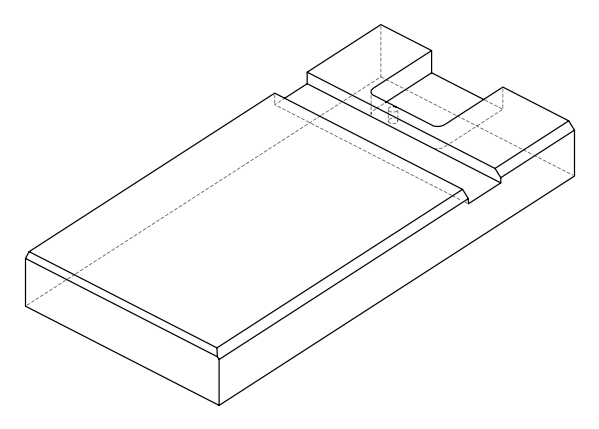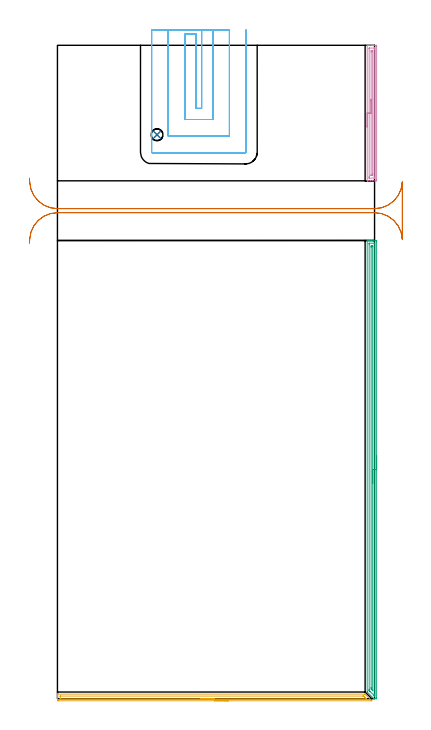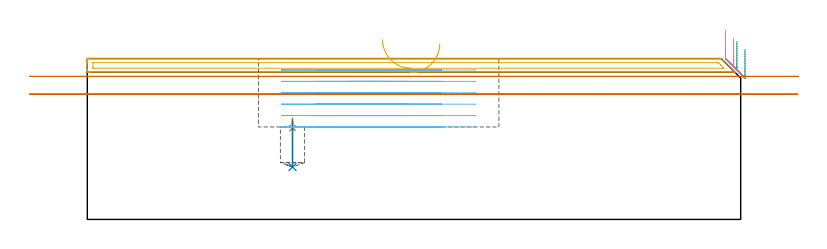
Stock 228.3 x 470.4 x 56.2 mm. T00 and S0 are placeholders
(PLAN: 7 operations, 4 tool changes, 27.8 min)
(1 SPOT_DRILL | STEP1POCKET | NXT0321_9005460120000 | 0.03 min | 2578 mm3)
(2 DRILL_BLIND_HOLE_INTO_CENTER | STEP1POCKET | NXT0301_056 | 0.07 min | 764 mm3)
(3 AREA_MILL | FG_CHAMFER_SURFACE | UGT0205_001 | 8.06 min | 7723 mm3)
(4 AREA_MILL_1 | FG_CHAMFER_SURFACE_1 | UGT0205_001 | 2.52 min | 2357 mm3)
(5 AREA_MILL_2 | FG_CHAMFER_SURFACE_2 | UGT0205_001 | 3.77 min | 2570 mm3)
(6 MILL_SLOT | SLOT_PARTIAL_RECTANGULAR | UGT0201_008 | Follow Part, ap 4, ae 75% | 10.85 min | 168129 mm3)
(7 MILL_RECTANGULAR_SLOT | SLOT_RECTANGULAR | UGT0201_019 | Follow Part, ap 10, ae 75% | 2.53 min | 121297 mm3)
(TOOL NXT0321_9005460120000 | NC Spot Drill, 142deg, 12mm, Carbide, Uncoated | D12 PA142 FL30 Z2)
(TOOL NXT0301_056 | Carbide Drill 8.5mm [860.1-0850-026A1-MM 2214] | D8.5 PA140 FL47 Z2)
(TOOL UGT0205_001 | Chamfer Mill 20 x 3 x 45 deg. | D20 FL50 Z2)
(TOOL UGT0201_008 | End Mill 16 mm | D16 FL32 Z4)
(TOOL UGT0201_019 | End mill 40 mm | D40 FL63 Z6)
(OP 1 SPOT_DRILL)
G17 G21 G94 G90
T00 M6
G54
G17 G0 G90 X71.7 Y406. S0 M3
G43 Z66.2 H0
G94 G81 G98 Z31.934 F250. R35.3
G80
M5
M2
(OP 2 DRILL_BLIND_HOLE_INTO_CENTER)
G17 G21 G94 G90
T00 M6
G54
G17 G0 G90 X71.7 Y406. S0 M3
G43 Z66.2 H1
G94 G81 G98 Z18.3 F250. R34.3
G80
M5
M2
(OP 3 AREA_MILL)
G17 G21 G94 G90
T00 M6
G54
G17 G0 G90 X229.8 Y174.95 S1061 M3
G43 Z66.2 H0
Z59.4
G94 G1 Y174.912 Z58.528 F250.
Y174.798 Z57.664
Y174.609 Z56.812
Y174.347 Z55.98
Y174.013 Z55.174
Y173.61 Z54.4
Y173.142 Z53.664
Y172.61 Z52.972
Y172.021 Z52.329
Y171.378 Z51.74
Y170.686 Z51.208
Y169.95 Z50.74
Y169.176 Z50.337
Y168.37 Z50.003
Y167.538 Z49.741
Y166.686 Z49.552
Y165.822 Z49.438
Y164.95 Z49.4
Y0.44
X229.797 Y0.168 Z49.403
X229.791 Y0.004 Z49.405
X229.786 Y0.001 Z49.411
X229.458 Y0. Z49.738
X228.369 Z50.831
X227.794 Y0.01 Z51.404
X227.71 Y0.09 Z51.488
X227.631 Y0.168 Z51.567
X223.093 Y4.706 Z56.105
X223.006 Y4.798 Z56.192
X223. Y5.081 Z56.2
Y329.732
X223.002 Y329.89 Z56.188
X223.127 Y329.898 Z56.065
X223.258 Y329.9 Z55.941
X223.557 Z55.642
X224.216 Z54.979
X225.419 Z53.778
X225.963 Z53.231
X229.186 Z50.011
X229.458 Y329.896 Z49.739
X229.793 Y329.89 Z49.404
X229.797 Y329.632 Z49.401
X229.8 Y329.285 Z49.4
Y328.935
Y164.95
X228.386 Z50.814
X228.385 Y2.604 Z50.815
X228.384 Y2.401 Z50.816
X228.381 Y2.144 Z50.819
X228.379 Y2.024 Z50.821
X228.326 Y2.01 Z50.874
X228.268 Z50.932
X228.14 Y2.121 Z51.06
X227.85 Y2.401 Z51.35
X225.09 Y5.16 Z54.11
X224.688 Y5.564 Z54.512
X224.485 Y5.772 Z54.715
X224.436 Y5.826 Z54.764
X224.421 Y5.85 Z54.779
X224.419 Y5.876 Z54.781
X224.417 Y5.974 Z54.783
X224.414 Y6.664 Z54.786
Y6.867
X224.415 Y327.296 Z54.785
X224.416 Y327.499 Z54.784
X224.42 Y327.843 Z54.78
X224.421 Y327.879 Z54.779
X224.463 Y327.89 Z54.737
X224.566 Y327.895 Z54.634
X224.698 Y327.899 Z54.502
X228.192 Y327.9 Z51.008
X228.338 Y327.897 Z50.862
X228.368 Y327.894 Z50.832
X228.377 Y327.89 Z50.823
X228.38 Y327.883 Z50.82
X228.383 Y327.848 Z50.817
X228.385 Y327.702 Z50.815
X228.386 Y164.95 Z50.814
X226.972 Z52.228
X226.971 Y5.836 Z52.229
X226.97 Y5.79 Z52.23
X226.968 Y5.755 Z52.232
X226.967 Y5.746 Z52.233
X226.946 Y5.763 Z52.254
X226.837 Y5.865 Z52.363
X226.726 Y5.974 Z52.474
X225.963 Y6.741 Z53.237
X225.839 Y6.867 Z53.361
X225.835 Y6.997 Z53.365
X225.829 Y7.76 Z53.371
Y7.897
Y324.957
X225.831 Y325.713 Z53.369
X225.833 Y325.846 Z53.367
X225.835 Y325.887 Z53.365
X225.872 Y325.89 Z53.328
X225.963 Y325.894 Z53.237
X226.654 Y325.899 Z52.546
X226.837 Y325.898 Z52.363
X226.898 Y325.895 Z52.302
X226.945 Y325.89 Z52.255
X226.965 Y325.882 Z52.235
X226.966 Y325.85 Z52.234
X226.97 Y325.713 Z52.23
X226.971 Y325.575 Z52.229
X226.972 Y164.95 Z52.228
Y164.078 Z52.267
Y163.214 Z52.38
Y162.362 Z52.569
Y161.53 Z52.832
Y160.724 Z53.165
Y159.95 Z53.568
Y159.214 Z54.037
Y158.522 Z54.568
Y157.879 Z55.157
Y157.29 Z55.801
Y156.758 Z56.493
Y156.29 Z57.228
Y155.887 Z58.002
Y155.553 Z58.808
Y155.291 Z59.64
Y155.102 Z60.492
Y154.988 Z61.357
Y154.95 Z62.228
G0 Z66.2
M5
M2
(OP 4 AREA_MILL_1)
G17 G21 G94 G90
T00 M6
G54
G17 G0 G90 X223. Y411.6 S1061 M3
G43 Z66.2 H0
G94 G1 Y411.638 Z65.328 F250.
Y411.752 Z64.463
Y411.941 Z63.612
Y412.203 Z62.78
Y412.537 Z61.974
Y412.94 Z61.2
Y413.408 Z60.464
Y413.94 Z59.772
Y414.529 Z59.129
Y415.172 Z58.54
Y415.864 Z58.008
Y416.6 Z57.54
Y417.374 Z57.137
Y418.18 Z56.803
Y419.012 Z56.541
Y419.863 Z56.352
Y420.728 Z56.238
Y421.6 Z56.2
Y470.24
X223.002 Y470.39 Z56.188
X223.121 Y470.398 Z56.071
X223.245 Y470.4 Z55.954
X223.591 Z55.608
X224.216 Z54.979
X226.276 Z52.922
X226.837 Z52.358
X227.43 Z51.766
X229.177 Z50.019
X229.458 Y470.397 Z49.739
X229.793 Y470.39 Z49.404
X229.798 Y470.141 Z49.401
X229.8 Y469.794 Z49.4
Y469.445
Y373.406
X229.798 Y373.059 Z49.401
X229.793 Y372.81 Z49.404
X229.458 Y372.8 Z49.739
X226.837 Z52.358
X225.402 Z53.795
X224.216 Z54.979
X223.245 Z55.954
X223.122 Z56.07
X223.109 Y372.801 Z56.083
X223.002 Y372.81 Z56.188
X223. Y372.96 Z56.2
Y421.6
X224.414 Z54.786
X224.415 Y467.806 Z54.785
X224.416 Y468.009 Z54.784
X224.42 Y468.353 Z54.78
X224.421 Y468.387 Z54.779
X224.478 Y468.392 Z54.722
X224.579 Y468.397 Z54.621
X224.707 Y468.399 Z54.493
X228.203 Z50.997
X228.339 Y468.393 Z50.861
X228.365 Y468.39 Z50.835
X228.379 Y468.382 Z50.821
X228.381 Y468.353 Z50.819
X228.384 Y468.213 Z50.816
X228.385 Y468.009 Z50.815
X228.386 Y467.319 Z50.814
X228.385 Y375.394 Z50.815
X228.384 Y375.191 Z50.816
X228.38 Y374.847 Z50.82
X228.379 Y374.812 Z50.821
X228.322 Y374.808 Z50.878
X228.221 Y374.803 Z50.979
X228.093 Y374.801 Z51.107
X224.597 Z54.603
X224.461 Y374.807 Z54.739
X224.435 Y374.81 Z54.765
X224.421 Y374.818 Z54.779
X224.419 Y374.847 Z54.781
X224.416 Y374.987 Z54.784
X224.415 Y375.191 Z54.785
X224.414 Y375.881 Z54.786
Y421.6
X225.828 Z53.372
X225.829 Y465.469 Z53.371
X225.832 Y466.224 Z53.368
X225.835 Y466.355 Z53.365
X225.84 Y466.39 Z53.36
X225.877 Y466.394 Z53.323
X225.963 Y466.397 Z53.237
X226.665 Y466.4 Z52.535
X226.837 Z52.363
X226.894 Y466.398 Z52.306
X226.94 Y466.394 Z52.26
X226.964 Y466.39 Z52.236
X226.966 Y466.361 Z52.234
X226.97 Y466.224 Z52.23
X226.971 Y466.087 Z52.229
Y377.731
X226.968 Y376.976 Z52.232
X226.965 Y376.845 Z52.235
X226.96 Y376.81 Z52.24
X226.923 Y376.806 Z52.277
X226.837 Y376.803 Z52.363
X226.135 Y376.8 Z53.065
X225.963 Z53.237
X225.906 Y376.802 Z53.294
X225.86 Y376.806 Z53.34
X225.836 Y376.81 Z53.364
X225.834 Y376.839 Z53.366
X225.83 Y376.976 Z53.37
X225.829 Y377.113 Z53.371
X225.828 Y421.6 Z53.372
Y422.472 Z53.41
Y423.336 Z53.523
Y424.188 Z53.712
Y425.02 Z53.975
Y425.826 Z54.308
Y426.6 Z54.711
Y427.336 Z55.18
Y428.028 Z55.711
Y428.671 Z56.3
Y429.26 Z56.944
Y429.791 Z57.636
Y430.26 Z58.372
Y430.663 Z59.145
Y430.997 Z59.951
Y431.259 Z60.783
Y431.448 Z61.635
Y431.562 Z62.5
Y431.6 Z63.372
G0 Z66.2
M5
M2
(OP 5 AREA_MILL_2)
G17 G21 G94 G90
T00 M6
G54
G17 G0 G90 X123.15 Y-1.5 S1061 M3
G43 Z66.2 H0
Z61.4
G94 G1 X123.112 Z60.528 F250.
X122.998 Z59.663
X122.809 Z58.812
X122.547 Z57.98
X122.213 Z57.174
X121.81 Z56.4
X121.341 Z55.664
X120.81 Z54.972
X120.221 Z54.329
X119.578 Z53.74
X118.886 Z53.208
X118.15 Z52.74
X117.376 Z52.337
X116.57 Z52.003
X115.738 Z51.741
X114.886 Z51.552
X114.021 Z51.438
X113.15 Z51.4
X0.615
X0.005 Y-1.496
X0.003 Y-1.495 Z51.401
X0. Y-0.886 Z52.009
Y-0.608 Z52.287
Y1.793 Z54.688
Y2.467 Z55.366
Y2.837 Z55.737
X0.004 Y3.238 Z56.13
X0.007 Y3.292 Z56.183
X0.008 Y3.297 Z56.188
X0.168 Y3.3 Z56.2
X221.219
X221.497 Y3.295 Z56.187
X221.514 Y3.288 Z56.183
X222.108 Y2.692 Z55.592
X225.983 Y-1.182 Z51.717
X226.134 Y-1.333 Z51.564
X226.28 Y-1.483 Z51.415
X226.283 Y-1.495 Z51.403
X226.28 Y-1.499 Z51.399
X113.15 Y-1.5 Z51.4
Y-0.086 Z52.814
X2.401
X2.009 Y-0.079 Z52.821
X2.006 Y-0.05 Z52.85
X2.004 Y0.007 Z52.907
X2. Y0.408 Z53.308
X2.001 Y1.793 Z54.693
X2.003 Y1.843 Z54.743
X2.006 Y1.867 Z54.767
X2.008 Y1.875 Z54.775
X2.032 Y1.879 Z54.779
X2.216 Y1.884 Z54.784
X2.309 Y1.885 Z54.785
X219.433 Y1.886 Z54.786
X220.234 Y1.885 Z54.785
X220.326 Y1.883 Z54.783
X220.417 Y1.879 Z54.779
X220.465 Y1.873 Z54.773
X220.495 Y1.848 Z54.748
X220.554 Y1.793 Z54.693
X221.219 Y1.131 Z54.031
X221.45 Y0.9 Z53.8
X222.112 Y0.238 Z53.138
X222.34 Y0.007 Z52.907
X222.414 Y-0.072 Z52.828
X222.417 Y-0.078 Z52.822
X222.407 Y-0.08 Z52.82
X222.36 Y-0.084 Z52.816
X222.298 Y-0.085 Z52.815
X222.205 Y-0.086 Z52.814
X113.15
X112.278 Z52.852
X111.413 Z52.966
X110.562 Z53.155
X109.73 Z53.417
X108.924 Z53.751
X108.15 Z54.154
X107.414 Z54.623
X106.722 Z55.154
X106.079 Z55.743
X105.489 Z56.386
X104.958 Z57.078
X104.49 Z57.814
X104.087 Z58.588
X103.753 Z59.394
X103.491 Z60.226
X103.302 Z61.078
X103.188 Z61.943
X103.15 Z62.814
G0 Z66.2
M5
M2
(OP 6 MILL_SLOT)
G17 G21 G94 G90
T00 M6
G54
G17 G0 G90 X103.8 Y481.4 S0 M3
G43 Z66.2 H0
Z52.217
G94 G1 Y478.4 F250.
Y425. F500.
X99.8
Y478.4
X91.8
Y417.
X111.8
Y478.4
Y481.4 F250.
X79.8
Y478.4
Y405. F500.
X123.8
Y478.4
Y481.4 F250.
X67.8
Y478.4
Y393.5 F500.
G3 X68.3 Y393. R0.5
G1 X135.3
G3 X135.8 Y393.5 R0.5
G1 Y478.4
Y481.4 F250.
G0 X103.8 Z48.233
G1 Y478.4
Y425. F500.
X99.8
Y478.4
X91.8
Y417.
X111.8
Y478.4
Y481.4 F250.
X79.8
Y478.4
Y405. F500.
X123.8
Y478.4
Y481.4 F250.
X67.8
Y478.4
Y393.5 F500.
G3 X68.3 Y393. R0.5
G1 X135.3
G3 X135.8 Y393.5 R0.5
G1 Y478.4
Y481.4 F250.
G0 X103.8 Z44.25
G1 Y478.4
Y425. F500.
X99.8
Y478.4
X91.8
Y417.
X111.8
Y478.4
Y481.4 F250.
X79.8
Y478.4
Y405. F500.
X123.8
Y478.4
Y481.4 F250.
X67.8
Y478.4
Y393.5 F500.
G3 X68.3 Y393. R0.5
G1 X135.3
G3 X135.8 Y393.5 R0.5
G1 Y478.4
Y481.4 F250.
G0 X103.8 Z40.267
G1 Y478.4
Y425. F500.
X99.8
Y478.4
X91.8
Y417.
X111.8
Y478.4
Y481.4 F250.
X79.8
Y478.4
Y405. F500.
X123.8
Y478.4
Y481.4 F250.
X67.8
Y478.4
Y393.5 F500.
G3 X68.3 Y393. R0.5
G1 X135.3
G3 X135.8 Y393.5 R0.5
G1 Y478.4
Y481.4 F250.
G0 X103.8 Z36.283
G1 Y478.4
Y425. F500.
X99.8
Y478.4
X91.8
Y417.
X111.8
Y478.4
Y481.4 F250.
X79.8
Y478.4
Y405. F500.
X123.8
Y478.4
Y481.4 F250.
X67.8
Y478.4
Y393.5 F500.
G3 X68.3 Y393. R0.5
G1 X135.3
G3 X135.8 Y393.5 R0.5
G1 Y478.4
Y481.4 F250.
G0 X103.8 Z32.3
G1 Y478.4
Y425. F500.
X99.8
Y478.4
X91.8
Y417.
X111.8
Y478.4
Y481.4 F250.
X79.8
Y478.4
Y405. F500.
X123.8
Y478.4
Y481.4 F250.
X67.8
Y478.4
Y393.5 F500.
G3 X68.3 Y393. R0.5
G1 X135.3
G3 X135.8 Y393.5 R0.5
G1 Y478.4
Y481.4 F250.
G0 Z66.2
M5
M2
(OP 7 MILL_RECTANGULAR_SLOT)
G17 G21 G94 G90
T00 M6
G54
G17 G0 G90 X-20.134 Y328. S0 M3
G43 Z66.2 H0
Z50.
G94 G1 X-19.97 Y330.995 F250.
G2 X0. Y349.9 R20. F500.
G1 X228.3
G2 X248.267 Y331.047 R20.
G1 X248.297
G3 X248.3 Y331.38 R20.
G1 Y371.356
G3 X248.298 Y371.661 R20.
G1 X248.268
G2 X228.3 Y352.8 R20.
G1 X0.
G2 X-19.97 Y371.705 R20.
G1 X-20.134 Y374.7 F250.
G0 Y328. Z43.8
G1 X-19.97 Y330.995
G2 X0. Y349.9 R20. F500.
G1 X228.3
G2 X248.29 Y330.532 R20.
G1 Y372.168
G2 X228.3 Y352.8 R20.
G1 X0.
G2 X-19.97 Y371.705 R20.
G1 X-20.134 Y374.7 F250.
G0 Z66.2
M5
M2
